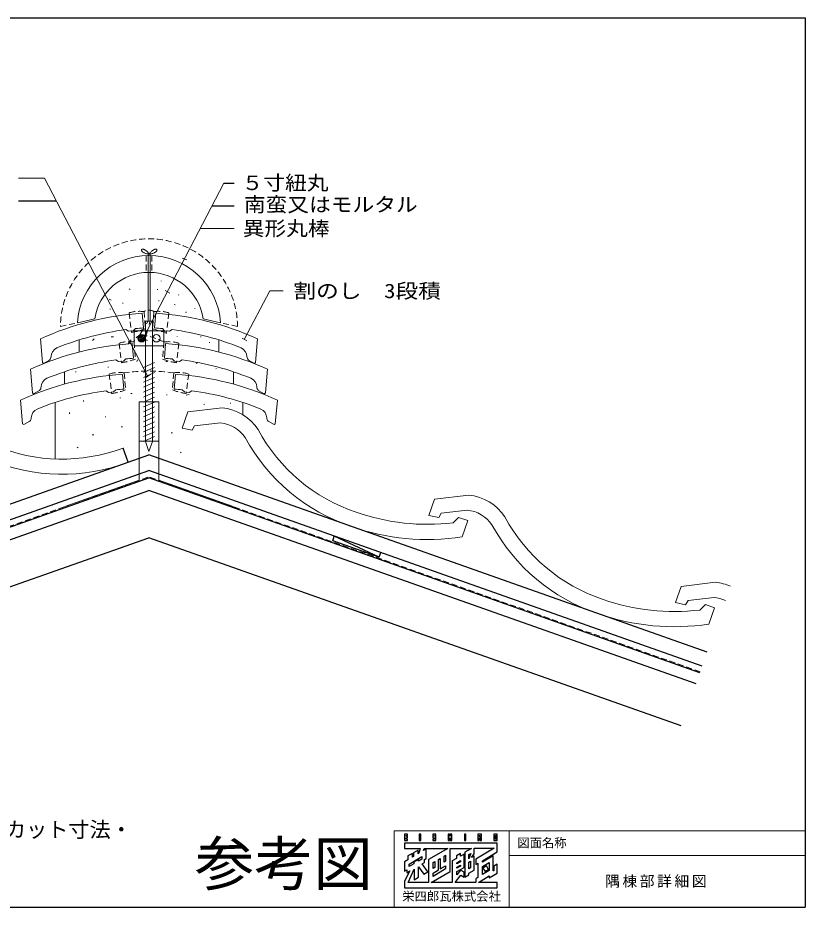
# Model space of a CAD drawing. Units: millimetres, scale not verified. Extents: x -1414 to 1355, y -1363 to 1537.
# Drawn here: x 558 to 1355, y -363 to 537 of the extents above; entities that cross this region are included whole.
import ezdxf
from ezdxf.enums import TextEntityAlignment as Align

# ---------------------------------------------------------------- set-up
doc = ezdxf.new("R2010")
doc.units = ezdxf.units.MM
doc.header["$LTSCALE"] = 5
doc.linetypes.add('DASHED1', pattern=[1.8, 1.2, -0.6])
doc.linetypes.add('DASHED2', pattern=[3, 2, -1])
doc.layers.add('0-0', color=7, linetype='Continuous', lineweight=18)
doc.styles.add('ＭＳ ゴシック', font='')
doc.styles.get('ＭＳ ゴシック').set_extended_font_data('MS Gothic')

msp = doc.modelspace()

# ---------------------------------------------------------------- linework, layer by layer
at = {"layer": '0-0', "color": 3, "lineweight": 25}
for p, q in [((25.975, 537.181), (1355.225, 537.181)), ((1355.225, 537.181), (1355.225, -363.32)), ((25.975, -363.32), (1355.225, -363.32))]:
    msp.add_line(p, q, dxfattribs=at)
at = {"layer": '0-0'}
for p, q in [((558.632, 374.868), (585.012, 374.868)), ((585.012, 374.868), (689.508, 174.134)), ((766.472, 369.766), (684.809, 212.891)), ((742.525, 323.766), (777.172, 323.766)), ((690.085, 297.955), (691.016, 297.878)), ((691.016, 297.883), (690.571, 298.569)), ((691.016, 297.883), (691.46, 298.569)), ((691.947, 297.955), (691.016, 297.878)), ((724.51, 293.923), (729.269, 292.018)), ((703.205, 270.945), (703.205, 270.436)), ((670.823, 262.742), (671.58, 261.984)), ((699.132, 262.037), (699.895, 262.037)), ((707.111, 260.971), (711.892, 258.364)), ((721.022, 256.946), (720.768, 256.182)), ((812.978, 260.848), (787.29, 211.501)), ((812.978, 260.848), (826.802, 260.848)), ((650.363, 252.133), (652.636, 251.375)), ((664.003, 248.344), (664.76, 248.344)), ((700.914, 250.837), (700.914, 250.328)), ((716.441, 247.018), (717.205, 246.51)), ((737.312, 243.2), (737.058, 242.691)), ((651.121, 242.282), (651.878, 242.282)), ((683.893, 238.114), (685.201, 223.167)), ((697.657, 238.114), (696.348, 223.167)), ((728.404, 239.383), (728.149, 238.619)), ((618.275, 228.397), (635.802, 232.397)), ((763.275, 228.397), (745.747, 232.397)), ((669.934, 219.822), (667.284, 221.435)), ((669.934, 219.822), (674.915, 220.257)), ((674.915, 220.257), (677.224, 222.541)), ((706.634, 220.257), (704.325, 222.541)), ((711.615, 219.822), (706.634, 220.257)), ((708.345, 217.983), (708.345, 217.21)), ((711.615, 219.822), (714.266, 221.435)), ((582.861, 188.179), (580.774, 212.028)), ((620.132, 198.809), (620.132, 211.101)), ((635.208, 211.972), (633.692, 210.456)), ((654.91, 214.245), (652.636, 214.245)), ((672.649, 211.252), (669.543, 206.944)), ((673.893, 207.39), (675.201, 192.443)), ((679.835, 215.496), (689.203, 210.508)), ((707.656, 207.39), (706.349, 192.443)), ((719.352, 214.89), (719.352, 214.504)), ((729.972, 213.541), (730.165, 213.541)), ((743.489, 214.313), (743.103, 214.121)), ((752.178, 208.713), (752.178, 207.942)), ((761.417, 198.809), (761.417, 211.101)), ((785.166, 212.659), (789.948, 210.052)), ((798.689, 188.179), (800.776, 212.028)), ((659.934, 189.098), (657.283, 190.711)), ((659.934, 189.098), (664.915, 189.534)), ((664.915, 189.534), (667.224, 191.817)), ((679.158, 190.755), (678.401, 189.239)), ((709.469, 189.239), (707.953, 189.239)), ((716.634, 189.534), (714.324, 191.817)), ((721.615, 189.098), (716.634, 189.534)), ((721.615, 189.098), (724.266, 190.711)), ((572.86, 157.455), (570.774, 181.304)), ((649.582, 183.703), (649.582, 182.946)), ((739.144, 187.757), (739.144, 186.838)), ((759.125, 182.245), (758.437, 181.786)), ((808.688, 157.455), (810.775, 181.304)), ((605.335, 166.322), (605.335, 178.832)), ((616.264, 178.63), (617.021, 178.63)), ((663.893, 176.178), (665.2, 161.231)), ((687.297, 172.554), (692.024, 175.93)), ((717.656, 176.178), (716.349, 161.231)), ((776.213, 166.322), (776.213, 178.832)), ((649.934, 157.886), (647.283, 159.498)), ((649.934, 157.886), (654.915, 158.321)), ((654.915, 158.321), (657.225, 160.605)), ((672.338, 156.655), (673.854, 156.655)), ((708.711, 155.898), (708.711, 155.139)), ((726.634, 158.321), (724.324, 160.605)), ((731.615, 157.886), (726.634, 158.321)), ((728.413, 155.139), (731.445, 155.898)), ((731.615, 157.886), (734.266, 159.498)), ((562.861, 126.243), (560.774, 150.092)), ((595.859, 90.483), (595.859, 147.792)), ((624.352, 149.596), (624.352, 148.838)), ((661.73, 152.866), (661.73, 152.109)), ((746.548, 145.932), (746.548, 145.174)), ((773.205, 147.22), (773.205, 146.813)), ((785.69, 135.179), (785.69, 147.792)), ((818.688, 126.243), (820.775, 150.092)), ((610.393, 137.679), (610.393, 136.164)), ((729.998, 138.129), (724.212, 121.763)), ((764.756, 142.321), (729.998, 138.129)), ((646.833, 133.506), (646.833, 132.748)), ((763.21, 127.067), (736.894, 123.893)), ((662.539, 122.876), (664.054, 122.876)), ((633.339, 114.8), (634.854, 114.8)), ((713.173, 116.974), (714.688, 116.974)), ((618.183, 102.318), (618.947, 101.809)), ((722.557, 97.348), (723.321, 96.839)), ((979.842, 49.796), (974.056, 33.43)), ((1014.601, 53.988), (979.842, 49.796)), ((1013.054, 38.734), (986.739, 35.56)), ((998.631, 25.918), (1004.323, 31.408)), ((1013.553, 28.145), (1004.323, 31.408)), ((1007.736, 11.692), (1013.553, 28.145)), ((1264.445, -34.345), (1229.687, -38.537)), ((1229.687, -38.537), (1223.9, -54.903)), ((1262.899, -49.6), (1236.583, -52.774)), ((1248.475, -62.416), (1254.168, -56.925)), ((1263.397, -60.188), (1254.168, -56.925)), ((1257.58, -76.641), (1263.397, -60.188))]:
    msp.add_line(p, q, dxfattribs=at)
at = {"layer": '0-0', "lineweight": 25}
for p, q in [((766.472, 369.766), (777.172, 369.766)), ((558.632, 351.868), (596.986, 351.868)), ((754.499, 346.766), (777.172, 346.766)), ((669.585, 87.122), (664.473, 101.581)), ((125.567, -105.217), (690.775, 94.614)), ((1255.983, -105.217), (690.775, 94.614)), ((130.567, -119.359), (690.775, 78.704)), ((1250.983, -119.359), (690.775, 78.704)), ((132.9, -125.959), (690.775, 71.279)), ((1248.649, -125.959), (690.775, 71.279)), ((136.9, -137.273), (690.775, 58.551)), ((1244.649, -137.273), (690.775, 58.551)), ((151.9, -179.699), (690.775, 10.822)), ((1229.649, -179.699), (690.775, 10.822)), ((923.916, -9.027), (878.443, 12.353)), ((923.916, -9.027), (925.583, -4.313)), ((952.653, -289.411), (949.609, -289.411)), ((949.609, -289.411), (949.609, -295.827)), ((949.609, -295.827), (952.653, -295.827)), ((951.065, -290.866), (952.653, -290.866)), ((951.065, -291.528), (951.065, -290.866)), ((952.653, -291.528), (951.065, -291.528)), ((951.065, -292.917), (952.653, -292.917)), ((951.065, -294.438), (951.065, -292.917)), ((952.653, -294.438), (951.065, -294.438)), ((952.653, -290.866), (952.653, -289.411)), ((952.653, -292.917), (952.653, -291.528)), ((952.653, -295.827), (952.653, -294.438)), ((966.014, -289.411), (964.493, -289.411)), ((964.493, -289.411), (964.493, -295.827)), ((964.493, -295.827), (966.014, -295.827)), ((966.014, -295.827), (966.014, -289.411)), ((981.227, -289.411), (978.251, -289.411)), ((978.251, -289.411), (978.251, -292.917)), ((978.251, -292.917), (979.772, -292.917)), ((978.251, -294.438), (978.251, -295.827)), ((979.772, -294.438), (978.251, -294.438)), ((978.251, -295.827), (981.227, -295.827)), ((979.772, -290.866), (981.227, -290.866)), ((979.772, -291.528), (979.772, -290.866)), ((981.227, -291.528), (979.772, -291.528)), ((979.772, -292.917), (979.772, -294.438)), ((981.227, -290.866), (981.227, -289.411)), ((981.227, -295.827), (981.227, -291.528)), ((995.052, -289.411), (993.596, -289.411)), ((993.596, -289.411), (993.596, -295.827)), ((993.596, -295.827), (995.052, -295.827)), ((995.052, -291.462), (995.052, -289.411)), ((995.846, -291.462), (995.052, -291.462)), ((995.052, -292.917), (995.846, -292.917)), ((995.052, -295.827), (995.052, -292.917)), ((995.846, -289.411), (995.846, -291.462)), ((997.301, -289.411), (995.846, -289.411)), ((995.846, -292.917), (995.846, -295.827)), ((995.846, -295.827), (997.301, -295.827)), ((997.301, -295.827), (997.301, -289.411)), ((1011.655, -289.411), (1010.133, -289.411)), ((1010.133, -289.411), (1010.133, -295.827)), ((1010.133, -295.827), (1011.655, -295.827)), ((1011.655, -295.827), (1011.655, -289.411)), ((1027.397, -289.411), (1023.693, -289.411)), ((1023.693, -289.411), (1023.693, -295.827)), ((1023.693, -295.827), (1025.214, -295.827)), ((1025.214, -290.866), (1025.942, -290.866)), ((1025.214, -291.66), (1025.214, -290.866)), ((1025.214, -292.917), (1025.942, -292.917)), ((1025.214, -295.827), (1025.214, -292.917)), ((1025.942, -292.917), (1025.942, -295.827)), ((1025.942, -295.827), (1027.397, -295.827)), ((1026.67, -292.189), (1027.397, -291.462)), ((1027.397, -292.917), (1026.67, -292.189)), ((1027.397, -291.462), (1027.397, -289.411)), ((1027.397, -295.827), (1027.397, -292.917)), ((1043.471, -289.411), (1039.965, -289.411)), ((1039.965, -289.411), (1039.965, -295.827)), ((1039.965, -295.827), (1043.471, -295.827)), ((1041.42, -290.866), (1042.214, -290.866)), ((1041.42, -294.438), (1041.42, -290.866)), ((1043.471, -295.827), (1043.471, -289.411)), ((1043.471, -298.406), (949.609, -298.406)), ((949.609, -298.406), (949.609, -303.765)), ((949.609, -303.765), (965.485, -303.765)), ((963.169, -305.55), (958.672, -308.13)), ((968.828, -305.896), (969.42, -303.765)), ((971.57, -304.342), (968.828, -305.896)), ((969.42, -303.765), (993.398, -303.765)), ((971.57, -313.885), (971.57, -304.342)), ((993.398, -303.765), (973.951, -315.142)), ((995.846, -303.765), (1017.234, -303.765)), ((995.846, -327.312), (995.846, -303.765)), ((1017.234, -303.765), (1010.728, -307.601)), ((1019.989, -303.699), (1040.351, -303.699)), ((1019.989, -309.255), (1019.989, -303.699)), ((1040.351, -303.699), (1021.708, -314.546)), ((1043.471, -307.403), (1043.471, -298.406)), ((952.983, -311.437), (952.983, -315.274)), ((954.24, -319.573), (967.072, -312.126)), ((958.672, -308.13), (958.672, -311.901)), ((967.072, -312.126), (967.072, -314.613)), ((969.652, -315.075), (971.57, -313.885)), ((969.652, -318.118), (969.652, -315.075)), ((973.951, -315.142), (973.951, -338.425)), ((984.005, -314.858), (985.593, -313.951)), ((984.005, -325.461), (984.005, -314.858)), ((985.593, -313.951), (985.725, -324.468)), ((989.496, -311.636), (991.083, -310.669)), ((991.083, -310.669), (991.083, -316.73)), ((1002.129, -314.083), (997.896, -316.464)), ((1002.129, -311.372), (1002.129, -314.083)), ((1009.869, -323.079), (1009.869, -309.651)), ((1010.728, -307.601), (1010.728, -332.935)), ((1019.989, -325.725), (1019.989, -311.504)), ((1021.708, -314.546), (1021.708, -320.102)), ((1028.522, -316.2), (1043.471, -307.403)), ((1039.171, -311.305), (1028.522, -317.802)), ((1039.237, -321.426), (1039.171, -311.305)), ((952.983, -315.274), (949.609, -317.258)), ((949.609, -317.258), (949.609, -326.85)), ((963.764, -322.449), (969.035, -329.89)), ((963.764, -332.935), (963.764, -322.449)), ((967.337, -319.508), (969.652, -318.118)), ((973.066, -327.514), (967.337, -319.508)), ((978.383, -318.118), (980.235, -316.978)), ((980.235, -316.978), (980.235, -323.079)), ((985.725, -324.534), (991.017, -321.492)), ((991.017, -321.492), (991.083, -321.558)), ((991.083, -321.558), (991.083, -324.6)), ((997.896, -316.464), (997.896, -338.425)), ((1002.592, -318.25), (1006.032, -316.16)), ((1002.592, -322.683), (1006.032, -320.591)), ((1002.592, -327.312), (1009.869, -323.079)), ((1006.032, -316.16), (1006.032, -317.457)), ((1006.032, -320.591), (1006.032, -321.889)), ((1014.697, -317.655), (1016.284, -316.689)), ((1016.284, -316.689), (1016.284, -323.504)), ((1021.708, -320.102), (1023.825, -318.874)), ((1023.825, -318.874), (1023.825, -333.199)), ((1028.459, -330.359), (1028.523, -322.068)), ((1028.522, -317.802), (1028.522, -316.2)), ((1028.523, -322.068), (1035.268, -318.202)), ((1032.505, -321.536), (1028.839, -323.654)), ((1028.839, -323.654), (1031.101, -327.181)), ((1034.607, -325.195), (1032.505, -321.536)), ((1035.268, -318.202), (1035.268, -326.122)), ((1039.369, -326.651), (1039.237, -321.426)), ((1043.471, -319.706), (1040.097, -321.69)), ((1040.097, -321.69), (1040.097, -326.188)), ((1043.471, -328.966), (1043.471, -319.706)), ((949.609, -326.85), (951.991, -325.489)), ((954.769, -326.452), (949.609, -337.036)), ((951.991, -325.489), (951.991, -328.305)), ((951.991, -328.305), (952.388, -328.106)), ((952.388, -328.106), (954.769, -326.452)), ((953.11, -338.425), (959.267, -324.948)), ((959.267, -324.948), (959.267, -335.58)), ((959.267, -335.58), (963.764, -332.935)), ((969.035, -329.89), (973.066, -327.514)), ((978.383, -328.834), (984.005, -325.461)), ((985.725, -324.468), (985.725, -324.534)), ((1006.627, -330.884), (1009.802, -332.935)), ((1009.869, -332.935), (1009.869, -327.775)), ((1010.728, -332.935), (1014.697, -330.62)), ((1014.697, -328.701), (1019.989, -325.725)), ((1014.697, -330.62), (1014.697, -328.701)), ((1024.471, -338.425), (1035.335, -331.461)), ((1035.268, -326.122), (1028.459, -330.359)), ((1031.101, -327.181), (1034.607, -325.195)), ((1035.335, -333.663), (1043.471, -328.966)), ((1035.335, -331.461), (1035.335, -333.663)), ((1039.899, -326.386), (1039.369, -326.651)), ((1040.097, -326.188), (1039.899, -326.386)), ((949.609, -337.036), (949.609, -343.717)), ((973.951, -338.425), (953.11, -338.425)), ((1023.825, -333.199), (1021.775, -334.456)), ((1021.775, -334.456), (1021.775, -338.425)), ((1043.471, -338.425), (1024.471, -338.425)), ((1043.471, -343.717), (1043.471, -338.425)), ((949.609, -343.717), (1043.471, -343.717))]:
    msp.add_line(p, q, dxfattribs=at)
at = {"layer": '0-0', "color": 2}
for p, q in [((690.019, 297.96), (690.019, 230.426)), ((692.019, 297.965), (692.019, 230.286)), ((684.144, 216.026), (679.885, 211.767)), ((679.897, 213.547), (682.365, 216.014)), ((680.453, 210.566), (685.346, 215.458)), ((686.206, 214.551), (681.36, 209.706)), ((682.619, 209.198), (686.714, 213.293)), ((684.06, 209.224), (686.688, 211.852))]:
    msp.add_line(p, q, dxfattribs=at)
at = {"layer": '0-0', "linetype": 'DASHED1'}
for p, q in [((687.774, 296.336), (687.774, 279.378)), ((693.774, 296.336), (693.774, 279.378)), ((670.556, 238.433), (672.976, 218.625)), ((685.748, 239.681), (687.072, 222.384)), ((695.802, 239.681), (694.478, 222.384)), ((710.994, 238.433), (708.574, 218.625)), ((601.129, 224.484), (618.275, 228.397)), ((780.421, 224.485), (763.275, 228.397)), ((660.556, 207.709), (662.976, 187.901)), ((675.748, 208.957), (677.072, 191.66)), ((705.802, 208.957), (704.478, 191.66)), ((720.994, 207.709), (718.574, 187.901)), ((650.557, 176.497), (652.977, 156.689)), ((665.749, 177.745), (667.073, 160.448)), ((715.801, 177.745), (714.477, 160.448)), ((730.993, 176.497), (728.573, 156.689))]:
    msp.add_line(p, q, dxfattribs=at)
at = {"layer": '0-0', "color": 2, "linetype": 'DASHED2'}
for p, q in [((680.337, 214.505), (690.019, 230.426)), ((686.925, 212.117), (692.019, 230.286))]:
    msp.add_line(p, q, dxfattribs=at)
at = {"layer": '0-0', "color": 3}
for p, q in [((687.275, 230.185), (687.275, 108.144)), ((687.275, 230.185), (694.275, 230.185)), ((687.275, 230.185), (687.275, 220.185)), ((694.275, 230.185), (694.275, 108.144)), ((694.275, 230.185), (694.275, 220.185)), ((685.275, 183.144), (696.275, 188.143)), ((685.275, 178.144), (696.275, 183.144)), ((685.275, 173.144), (696.275, 178.144)), ((685.275, 168.143), (696.275, 173.144)), ((685.275, 163.144), (696.275, 168.143)), ((685.275, 158.144), (696.275, 163.144)), ((685.275, 153.145), (696.275, 158.144)), ((685.275, 148.143), (696.275, 153.145)), ((680.774, 148.39), (700.776, 148.39)), ((680.774, 148.39), (680.774, 69.069)), ((685.275, 143.144), (696.275, 148.143)), ((700.776, 148.39), (700.776, 69.069)), ((685.275, 138.145), (696.275, 143.144)), ((685.275, 133.144), (696.275, 138.145)), ((685.275, 128.144), (696.275, 133.144)), ((685.275, 123.144), (696.275, 128.144)), ((685.275, 118.145), (696.275, 123.144)), ((685.275, 113.143), (696.275, 118.145)), ((680.774, 108.389), (700.776, 108.389)), ((685.275, 108.144), (696.275, 113.143)), ((687.275, 108.144), (690.775, 98.144)), ((690.775, 98.144), (694.275, 108.144)), ((605.436, 42.433), (680.774, 69.069)), ((776.113, 42.433), (700.776, 69.069))]:
    msp.add_line(p, q, dxfattribs=at)
at = {"layer": '0-0', "color": 6, "linetype": 'DASHED1'}
for p in [(132.567, -125.016), (1248.983, -125.016)]:
    msp.add_line(p, (690.775, 72.34), dxfattribs=at)
at = {"layer": '0-0', "color": 4, "lineweight": 9}
for p, q in [((938.882, -285.96), (1355.225, -285.96)), ((938.882, -363.32), (938.882, -285.96)), ((1055.447, -285.96), (1055.447, -363.32)), ((1055.447, -310.969), (1355.225, -310.969))]:
    msp.add_line(p, q, dxfattribs=at)
at = {"layer": '0-0'}
for points in [[(690.571, 298.569), (690.1, 299.204), (689.61, 299.788), (689.109, 300.321), (688.6, 300.801), (688.088, 301.232), (687.58, 301.612), (687.082, 301.942), (686.596, 302.223), (686.127, 302.455), (685.681, 302.639), (685.26, 302.778), (684.871, 302.873), (684.512, 302.924), (684.191, 302.933), (683.908, 302.902), (683.667, 302.835), (683.47, 302.732), (683.319, 302.595), (683.217, 302.428), (683.164, 302.232), (683.16, 302.011), (683.209, 301.769), (683.312, 301.506), (683.466, 301.229), (683.676, 300.938), (683.937, 300.639), (684.252, 300.335), (684.619, 300.029), (685.04, 299.726), (685.51, 299.432), (686.03, 299.148), (686.599, 298.88), (687.213, 298.633), (687.871, 298.412), (688.571, 298.222), (689.31, 298.067), (690.085, 297.955)], [(691.46, 298.569), (691.931, 299.204), (692.42, 299.788), (692.923, 300.321), (693.433, 300.801), (693.944, 301.232), (694.452, 301.612), (694.95, 301.942), (695.436, 302.223), (695.904, 302.455), (696.351, 302.639), (696.771, 302.778), (697.162, 302.873), (697.519, 302.924), (697.842, 302.933), (698.123, 302.902), (698.365, 302.835), (698.562, 302.732), (698.713, 302.595), (698.816, 302.428), (698.869, 302.232), (698.872, 302.011), (698.823, 301.769), (698.72, 301.506), (698.565, 301.229), (698.357, 300.938), (698.095, 300.639), (697.78, 300.335), (697.412, 300.029), (696.991, 299.726), (696.521, 299.432), (696.001, 299.148), (695.434, 298.88), (694.82, 298.633), (694.161, 298.412), (693.461, 298.222), (692.723, 298.067), (691.947, 297.955)], [(582.861, 188.179), (584.009, 187.215), (590.081, 190.629)], [(798.689, 188.179), (797.54, 187.215), (791.47, 190.629)], [(572.86, 157.455), (574.009, 156.492), (580.08, 159.906)], [(808.688, 157.455), (807.54, 156.492), (801.468, 159.906)], [(562.861, 126.243), (564.009, 125.279), (570.08, 128.693)], [(818.688, 126.243), (817.54, 125.279), (811.469, 128.693)], [(724.212, 121.763), (734.341, 119.608), (736.894, 123.893)], [(974.056, 33.43), (984.186, 31.275), (986.739, 35.56)], [(1223.9, -54.903), (1234.03, -57.058), (1236.583, -52.774)]]:
    msp.add_lwpolyline(points, dxfattribs=at)
at = {"layer": '0-0', "color": 3}
for points in [[(675.775, 220.185), (705.775, 220.185), (705.775, 205.186)], [(705.775, 205.186), (675.775, 205.186), (675.775, 220.185)]]:
    msp.add_lwpolyline(points, dxfattribs=at)
at = {"layer": '0-0', "lineweight": 25}
for points in [[(923.916, -9.027), (876.776, 7.639), (878.443, 12.353)], [(1025.942, -290.866), (1025.942, -291.66), (1025.214, -291.66)], [(1042.214, -290.866), (1042.214, -294.438), (1041.42, -294.438)], [(965.485, -303.765), (964.166, -308.748), (963.169, -309.291), (963.169, -305.55)], [(958.672, -311.901), (957.68, -312.539), (957.68, -308.837), (952.983, -311.437)], [(963.567, -314.904), (959.069, -317.562), (959.069, -319.39)], [(967.072, -314.613), (963.567, -316.744), (963.567, -314.904)], [(991.083, -316.73), (989.496, -317.595), (989.496, -311.636)], [(1009.869, -309.651), (1006.296, -311.673), (1006.296, -308.97), (1002.129, -311.372)], [(1019.989, -311.504), (1017.489, -313.003), (1019.989, -309.255)], [(959.069, -319.39), (954.24, -322.231), (954.24, -319.573)], [(980.235, -323.079), (978.383, -324.147), (978.383, -318.118)], [(1006.032, -317.457), (1002.592, -319.562), (1002.592, -318.25)], [(1006.032, -321.889), (1002.592, -323.953), (1002.592, -322.683)], [(1016.284, -323.504), (1014.697, -324.34), (1014.697, -317.655)], [(997.896, -338.425), (976.658, -338.425), (995.846, -327.312)], [(991.083, -324.6), (978.383, -332.114), (978.383, -328.834)], [(1021.775, -338.425), (1000.917, -338.425), (1006.627, -330.884)], [(1009.869, -327.775), (1006.068, -325.808), (1002.592, -330.596), (1002.592, -327.312)]]:
    msp.add_lwpolyline(points, dxfattribs=at)
msp.add_lwpolyline([(1014.631, -310.1), (1016.767, -308.834), (1014.631, -314.225)], close=True, dxfattribs=at)
at = {"layer": '0-0', "color": 3}
for centre in [(683.274, 212.686), (698.274, 212.686)]:
    msp.add_circle(centre, 3.75, dxfattribs=at)
at = {"layer": '0-0', "color": 2}
msp.add_circle((683.277, 212.635), 3.5, dxfattribs=at)
at = {"layer": '0-0', "linetype": 'DASHED1'}
for centre, radius, start, end in [((690.775, 223.749), 89.649, 0.47029, 179.52992), ((681.027, 204.082), 35.911, 82.44531, 106.95215), ((690.775, 231.723), 9.413, 57.72194, 122.27806), ((700.523, 204.082), 35.911, 73.04785, 97.55469), ((661.61, 289.553), 71.834, 279.10408, 290.76044), ((719.94, 289.553), 71.834, 249.23956, 260.89592), ((671.026, 173.358), 35.911, 82.44531, 106.95215), ((684.534, 207.331), 8.935, 100.61517, 169.51442), ((673.885, 147.878), 68.915, 62.4108, 81.43874), ((710.524, 173.358), 35.911, 73.04785, 97.55469), ((651.609, 258.829), 71.834, 279.10408, 290.76044), ((729.94, 258.829), 71.834, 249.23956, 260.89592), ((661.028, 142.146), 35.911, 82.44531, 106.95215), ((690.775, 1.725), 177.79, 81.90804, 98.09196), ((720.522, 142.146), 35.911, 73.04785, 97.55469), ((641.611, 227.617), 71.834, 279.10408, 290.76044), ((739.939, 227.617), 71.834, 249.23956, 260.89592)]:
    msp.add_arc(centre, radius, start, end, dxfattribs=at)
at = {"layer": '0-0'}
for centre, radius, start, end in [((690.775, 223.749), 72.649, 3.66887, 176.33112), ((690.775, 223.749), 55.649, 8.94099, 171.05899), ((702.991, -54.23), 292.968, 93.73755, 114.65579), ((678.559, -54.23), 292.968, 65.34419, 86.26244), ((702.991, -54.23), 277.968, 97.38042, 112.30637), ((702.991, -54.23), 277.968, 93.66942, 95.31853), ((678.559, -54.23), 277.968, 84.68149, 86.3306), ((678.559, -54.23), 277.968, 67.69363, 82.61958), ((692.99, -84.954), 292.968, 93.73755, 114.65579), ((688.558, -84.954), 292.968, 65.34419, 86.26244), ((601.576, 193.811), 10, 114.1432, 178.01196), ((779.974, 193.811), 10, 1.98892, 65.85768), ((692.99, -84.954), 277.968, 97.38042, 112.30637), ((585.594, 194.613), 6, 318.39767, 355.65096), ((692.99, -84.954), 277.968, 93.66942, 95.31853), ((688.558, -84.954), 277.968, 84.68149, 86.3306), ((688.558, -84.954), 277.968, 67.69363, 82.61958), ((795.956, 194.613), 6, 184.34932, 221.6026), ((682.991, -116.167), 292.968, 93.73755, 114.65579), ((591.576, 163.088), 10, 114.1432, 178.01196), ((698.559, -116.167), 292.968, 65.34419, 86.26244), ((789.973, 163.088), 10, 1.98892, 65.85768), ((575.594, 163.89), 6, 318.39767, 355.65096), ((805.956, 163.89), 6, 184.34917, 221.60245), ((682.991, -116.167), 277.968, 97.38042, 112.30637), ((682.991, -116.167), 277.968, 93.66942, 95.31853), ((698.559, -116.167), 277.968, 84.68149, 86.3306), ((698.559, -116.167), 277.968, 67.69363, 82.61958), ((581.575, 131.875), 10, 114.1432, 178.01196), ((759.737, 92.81), 49.766, 33.38833, 84.21097), ((799.973, 131.875), 10, 1.98892, 65.85768), ((565.594, 132.677), 6, 318.39767, 355.65096), ((759.737, 92.81), 34.433, 34.41284, 84.21097), ((815.955, 132.677), 6, 184.34917, 221.60245), ((955.717, 203.055), 175.253, 208.21571, 251.68311), ((955.717, 203.055), 190.586, 208.44711, 251.59023), ((602.739, 265.601), 175.253, 247.1581, 290.62549), ((602.739, 265.601), 190.586, 247.3895, 290.53262), ((1009.581, 4.477), 49.766, 33.38833, 84.21097), ((972.59, 240.27), 215.929, 250.53638, 276.92672), ((1009.581, 4.477), 34.433, 34.41284, 84.21097), ((1205.562, 114.722), 175.253, 208.21571, 251.68311), ((972.589, 240.268), 231.262, 250.53588, 278.74175), ((1205.562, 114.722), 190.586, 208.44711, 251.59023), ((1259.426, -83.856), 49.766, 66.06415, 84.21097), ((1222.434, 151.937), 215.929, 250.53638, 276.92672), ((1259.426, -83.856), 34.433, 64.06888, 84.21097), ((1222.433, 151.935), 231.262, 250.53588, 278.74175)]:
    msp.add_arc(centre, radius, start, end, dxfattribs=at)

# ---------------------------------------------------------------- texts
at = {"layer": '0-0', "style": 'ＭＳ ゴシック'}
for s, width, p in [('５寸紐丸', 1.1, (784.593, 358.347)), ('南蛮又はモルタル', 1.1, (786.882, 336.413)), ('異形丸棒', 1.1, (785.657, 312.223)), ('割のし\u30003段積', 1.15, (836.939, 248.928))]:
    msp.add_text(s, height=14.66, dxfattribs=dict(at, width=width)).set_placement(p, align=Align.BOTTOM_LEFT)
for s, height, p in [('※棟の高さは、のしの段数・のしの積み方・桟瓦のカット寸法・', 15.71, (52.03, -297.232)), ('参考図', 43.99, (737.196, -354.343)), ('栄四郎瓦株式会社', 9.164, (947.096, -359.566))]:
    msp.add_text(s, height=height, dxfattribs=at).set_placement(p, align=Align.BOTTOM_LEFT)
at = {"layer": '0-0', "color": 3, "style": 'ＭＳ ゴシック'}
msp.add_text('図面名称', height=9.164, dxfattribs=at).set_placement((1063.643, -305.451), align=Align.BOTTOM_LEFT)
at = {"layer": '0-0', "color": 3, "insert": (1152.572, -343.693), "char_height": 11, "attachment_point": 7, "style": 'ＭＳ ゴシック'}
msp.add_mtext('\\T1.17;隅棟部詳細図', dxfattribs=at)

doc.saveas('drawing.dxf')
